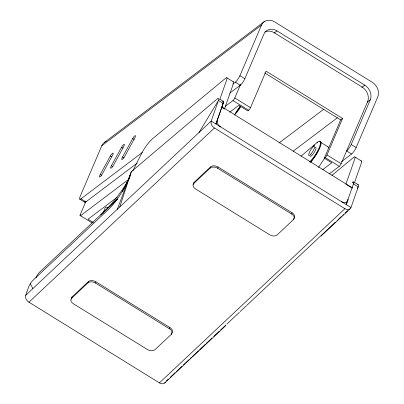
<?xml version="1.0" encoding="UTF-8"?>
<svg xmlns="http://www.w3.org/2000/svg" width="404" height="404" viewBox="0 0 404 404"><rect width="100%" height="100%" fill="white"/><g stroke="black" fill="none" stroke-linecap="round" stroke-linejoin="round"><path stroke-width="0.61" d="M84.547 201.258L84.885 202.298A6.146 1.49 -58.3 0 0 85.906 201.859L137.188 163.11M320.746 143.632L320.185 146.041M217.62 118.938C216.418 121.907 217.781 125.417 220.609 126.881M119.725 206.979L131.295 171.72L217.281 98.854A5.646 1.369 -58.3 0 1 218.453 100.455L223.255 103.424L215.999 124.033M165.362 382.068A5.646 4.07 46.8 0 1 159.423 382.886L28.952 302.212A5.646 4.07 46.8 0 1 25.72 295.279L28.573 287.178A5.646 1.369 -58.3 0 1 32.85 280.452L108.469 209.423A28.235 6.848 -58.3 0 0 129.866 175.77L131.295 171.72M171.715 333.133L171.281 334.366L154.929 349.723A5.646 3.666 19.4 0 1 147.42 349.526L73.427 303.773A5.646 3.666 19.4 0 1 71.619 298.213L72.053 296.975L88.405 281.618A5.646 3.666 19.4 0 1 95.92 281.82L169.912 327.568A5.646 3.666 19.4 0 1 171.917 332.921M71.619 298.213L87.971 282.856L88.405 281.618M87.971 282.856A5.646 3.666 19.4 0 1 95.485 283.058L95.92 281.82M219.7 99.743L226.689 79.891A5.646 1.369 -58.3 0 0 225.568 78.255L152.51 138.774A16.943 4.111 -58.3 0 0 140.961 154.687L132.8 170.968M293.764 218.771L293.471 219.594L277.124 234.951A5.646 3.666 19.4 0 1 269.609 234.749L195.617 189.001A5.646 3.666 19.4 0 1 193.809 183.436L194.248 182.204L210.595 166.847A5.646 3.666 19.4 0 1 218.109 167.049L292.102 212.797A5.646 3.666 19.4 0 1 293.905 218.357M215.857 123.942L223.114 103.333A5.646 1.369 -58.3 0 0 222.781 101.202M193.809 183.436L210.161 168.079L210.595 166.847M210.161 168.079A5.646 3.666 19.4 0 1 217.675 168.281L218.109 167.049M171.281 334.366A5.646 3.666 19.4 0 0 169.473 328.805L169.912 327.568M293.471 219.594A5.646 3.666 19.4 0 0 291.668 214.029L292.102 212.797M346.183 204.525L353.439 183.916A5.646 1.369 -58.3 0 0 352.268 182.32L353.869 183.31M346.329 204.616L348.091 199.606C347.445 202.606 343.839 203.646 341.572 201.677M354.338 182.992L361.327 163.14A5.646 1.369 -58.3 0 0 360.939 161.034M159.423 382.886L344.9 208.666A5.646 4.07 46.8 0 0 350.985 207.494L358.242 186.885A5.646 1.369 -58.3 0 0 357.722 184.835M130.467 176.139L129.866 175.77L129.507 176.77M117.337 209.227L129.866 175.77M129.457 176.896L129.098 177.821M103.025 213.246L104.974 208.262A2.823 2.187 49.6 0 1 108.136 207.565M106.272 141.41A11.292 9.292 52.9 0 0 101.793 145.738L80.184 196.384A5.439 1.318 -58.3 0 0 79.613 198.202L79.81 199.192L84.749 202.247M80.204 214.766L85.89 201.434M232.81 84.077L235.325 82.174A6.121 1.485 -58.3 0 0 237.103 80.34L238.739 77.967A5.439 1.318 -58.3 0 0 239.91 75.694L261.514 25.048A11.292 9.292 52.9 0 1 274.634 21.902L372.23 82.244A11.292 9.292 52.9 0 1 377.75 96.915L356.141 147.561A5.439 1.318 -58.3 0 1 354.97 149.833L353.005 152.616A6.146 1.49 -58.3 0 1 351.561 154.045L341.501 161.64M240.718 84.047L234.785 97.96L250.5 107.676L266.074 71.17L342.562 118.463L326.988 154.969A2.318 0.561 -58.3 0 1 325.164 157.535L324.321 158.191L331.78 162.802L322.735 169.64M229.704 93.208L240.264 85.229A6.121 1.485 -58.3 0 0 242.041 83.391L243.673 81.017A5.439 1.318 -58.3 0 0 244.849 78.745L263.913 34.052A11.292 9.292 52.9 0 1 277.033 30.906L364.756 85.143A11.292 9.292 52.9 0 1 370.276 99.813L351.207 144.511A5.439 1.318 -58.3 0 1 350.036 146.783L348.066 149.561A6.146 1.49 -58.3 0 1 346.622 150.99L351.556 154.045M324.321 158.191L340.658 119.902L342.562 118.463M319.17 148.586L319.635 147.516M318.12 150.813L318.665 149.687M122.387 191.824L129.886 176.866M317.887 151.253L316.443 153.874M129.093 178.381C121.826 192.062 112.034 204.303 100.833 214.968L117.165 199.404M100.258 174.432L110.403 155.959A3.176 0.768 -58.3 0 1 112.888 153.066A3.176 0.768 -58.3 0 1 112.378 155.626L102.237 174.099A3.176 0.768 -58.3 0 1 99.753 176.987A3.176 0.768 -58.3 0 1 100.258 174.432L101.737 175.346M111.408 165.711L121.553 147.238A3.176 0.768 -58.3 0 1 124.038 144.344A3.176 0.768 -58.3 0 1 123.528 146.904L113.388 165.377A3.176 0.768 -58.3 0 1 110.903 168.266A3.176 0.768 -58.3 0 1 111.408 165.711L112.888 166.625M122.563 156.984L132.704 138.511A3.176 0.768 -58.3 0 1 135.189 135.623A3.176 0.768 -58.3 0 1 134.684 138.178L124.538 156.651A3.176 0.768 -58.3 0 1 122.053 159.545A3.176 0.768 -58.3 0 1 122.563 156.984L124.043 157.898M240.203 106.141L234.376 114.938M325.114 157.454L318.488 167.544M199.041 132.477L218.453 100.455L211.196 121.064L25.72 295.279M222.508 104.338L223.114 103.333M357.333 188.39L358.242 186.885L353.439 183.916M316.191 154.313L310.863 162.231M117.554 198.97L39.91 271.902A5.646 1.348 -58 0 0 35.956 277.735M28.952 302.212L214.428 127.992A5.646 4.07 46.8 0 1 211.196 121.064L350.985 207.494M166.428 380.851L168.266 379.129M170.099 377.402L175.149 372.66M176.528 371.367L177.906 370.069M178.149 369.842L182.037 366.191M183.416 364.898L184.795 363.605M185.451 362.984L189.097 359.56M190.299 358.429L191.678 357.136M192.294 356.56L196.4 352.702M196.728 352.389L198.566 350.667M199.591 349.702L205.454 344.198M206.434 343.274L209.626 340.274M210.085 339.845L211.878 338.158M213.716 336.436L219.205 331.275M220.574 329.992L226.048 324.851M227.028 323.927L239.426 312.287M240.228 311.529L246.314 305.818M246.834 305.328L335.3 222.23M337.067 220.569L337.32 220.332M338.133 219.569L341.345 216.549M342.632 215.342L343.39 214.63M345.021 213.1L347.773 210.514M164.66 383.002L225.533 325.826M321.124 236.032L350.137 208.782M312.979 146.546L314.721 144.98M301.015 156.212L317.1 142.501L317.675 142.859M331.841 175.462L353.616 157.424A5.646 1.369 -58.3 0 1 354.737 159.065L345.895 184.168L351.985 187.931M104.575 142.289L264.302 21.599M101.793 145.738L261.514 25.048M274.018 33.184L277.033 30.906M79.81 199.192L79.952 199.243A6.146 1.49 -58.3 0 0 80.972 198.808L142.309 152.459M129.315 178.861L80.517 215.736L92.274 223.003M225.402 106.257L232.951 100.556L248.667 110.272L247.834 110.898L238.82 105.323L229.77 112.16M117.195 197.223L88.047 219.251L93.39 222.553M279.073 142.991L323.801 109.191M361.742 87.421L364.756 85.143M293.137 151.202L337.365 117.786M367.261 102.091L370.276 99.813M329.25 173.922L339.31 166.317L325.154 157.565M327.831 146.849L328.634 147.667M264.706 72.942L340.658 119.902M239.91 75.694L244.844 78.745M351.207 144.511L356.141 147.561M235.325 82.174L240.264 85.229M226.821 77.78L233.411 81.855M354.869 156.949L361.459 161.029M320.741 142.359L328.129 146.93M326.988 154.969L341.143 163.726L367.605 101.697A11.292 9.292 52.9 0 0 362.085 87.027L274.361 32.79A11.292 9.292 52.9 0 0 264.842 31.997M220.049 99.273L223.473 101.394M355.035 182.739L358.237 184.719M221.402 107.191L224.442 109.07L233.285 83.971A5.646 1.369 -58.3 0 0 232.977 81.83M214.428 127.992L344.9 208.666M217.675 168.281L291.668 214.029M132.704 138.511L134.184 139.431M121.553 147.238L123.033 148.152M110.403 155.959L111.883 156.873M80.972 198.808L85.906 201.864M95.485 283.058L169.473 328.805M221.912 106.797L352.642 188.077M30.305 283.709L32.886 288.547M71.291 299.278A5.646 3.666 19.4 0 1 72.053 296.975M193.486 184.502A5.646 3.666 19.4 0 1 194.248 182.204M80.527 215.706A2.318 0.561 -58.3 0 1 80.184 214.776M234.8 97.95A2.318 0.561 -58.3 0 1 232.962 100.525M250.515 107.666A2.318 0.561 -58.3 0 1 248.677 110.242M341.163 163.711A2.318 0.561 -58.3 0 1 339.325 166.286M315.261 147.384A5.287 1.283 -58.3 0 1 314.125 152.561A5.287 1.283 -58.3 0 1 310.095 155.671M319.635 141.617A12.827 3.111 -58.3 0 1 319.266 149.142A12.827 3.111 -58.3 0 1 310.09 162.257M317.1 142.501A12.827 3.111 -58.3 0 1 319.483 146.935A12.827 3.111 -58.3 0 1 309.509 161.898M240.107 106.56A12.827 3.111 -58.3 0 1 235.956 112.378M240.683 106.919A12.827 3.111 -58.3 0 1 234.537 114.842M222.735 101.374A5.646 1.369 -58.3 0 1 223.255 103.424M311.029 153.929A5.287 1.283 -58.3 0 0 314.458 146.46A5.287 1.283 -58.3 0 0 309.393 152.358A5.287 1.283 -58.3 0 0 311.029 153.929"/></g></svg>
